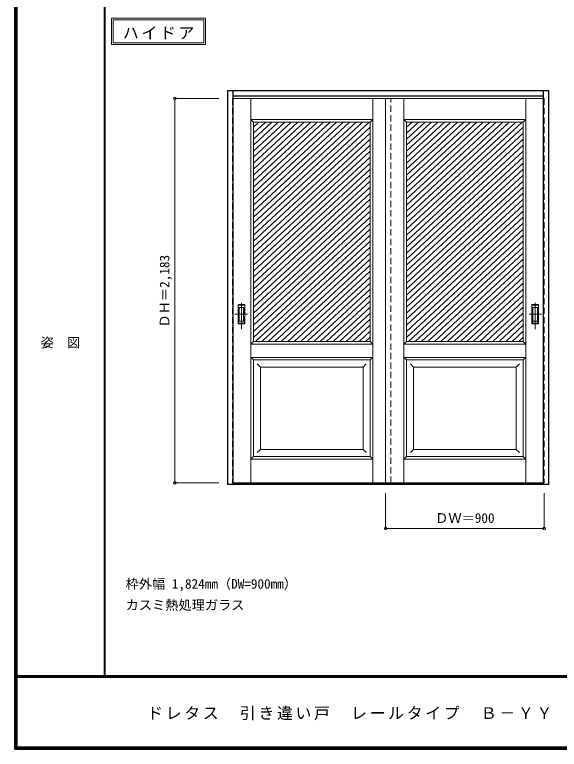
# Model space of a CAD drawing. Units: millimetres, scale not verified. Extents: x -6000 to 5700, y -4307 to 4175.
# Drawn here: x -6000 to -2907, y -4205 to -36 of the extents above; entities that cross this region are included whole.
import ezdxf
from ezdxf.enums import TextEntityAlignment as Align

# ---------------------------------------------------------------- set-up
doc = ezdxf.new("R2010")
doc.units = ezdxf.units.MM
doc.header["$LTSCALE"] = 30
doc.header["$PDMODE"] = 32
doc.header["$PDSIZE"] = 15
doc.linetypes.add('CHAIN1', pattern=[8, 5, -1, 1, -1])
doc.linetypes.add('DASHED1', pattern=[1.8, 1.2, -0.6])
for name, color, linetype, lineweight in [('0-2_扉', 7, 'Continuous', 18), ('0-4_枠', 3, 'Continuous', 25), ('0-6_引手', 7, 'Continuous', 18), ('0-A_文字', 7, 'Continuous', 18), ('0-B_寸法', 7, 'Continuous', 9), ('0-C_ハッチ', 4, 'Continuous', 9), ('F-1_枠', 6, 'Continuous', 40), ('F-A_文字', 7, 'Continuous', 18)]:
    doc.layers.add(name, color=color, linetype=linetype, lineweight=lineweight)
doc.styles.add('ＭＳ ゴシック', font='')
doc.styles.get('ＭＳ ゴシック').set_extended_font_data('MS Gothic')

msp = doc.modelspace()

# ---------------------------------------------------------------- linework, layer by layer
at = {"layer": '0-2_扉', "color": 4, "linetype": 'DASHED1', "lineweight": 9}
for p, q in [((-4763, -510.25), (-4763, -2693.25)), ((-4760, -510.25), (-4763, -510.25)), ((-3893, -510.25), (-3893, -514.25)), ((-3863, -2693.25), (-3863, -510.25)), ((-3863, -510.25), (-3863, -514.25)), ((-2996, -510.25), (-2993, -510.25)), ((-2993, -510.25), (-2993, -2693.25)), ((-4763, -2693.25), (-4760, -2693.25)), ((-2993, -2693.25), (-2996, -2693.25))]:
    msp.add_line(p, q, dxfattribs=at)
at = {"layer": '0-2_扉'}
for p, q in [((-3863, -510.25), (-4760, -510.25)), ((-4659.5, -2693.25), (-4659.5, -510.25)), ((-3966.5, -2693.25), (-3966.5, -510.25)), ((-3893, -510.25), (-3893, -2693.25)), ((-3893, -510.25), (-2996, -510.25)), ((-3789.5, -2693.25), (-3789.5, -510.25)), ((-3096.5, -2693.25), (-3096.5, -510.25)), ((-3981.5, -645.25), (-4644.5, -645.25)), ((-4644.5, -1890.25), (-4644.5, -645.25)), ((-3966.5, -630.25), (-3981.5, -645.25)), ((-3981.5, -1890.25), (-3981.5, -645.25)), ((-3789.5, -630.25), (-3774.5, -645.25)), ((-3774.5, -645.25), (-3111.5, -645.25)), ((-3774.5, -1890.25), (-3774.5, -645.25)), ((-3111.5, -1890.25), (-3111.5, -645.25)), ((-3981.69, -828.25), (-3981.5, -828.25)), ((-3774.31, -828.25), (-3774.5, -828.25)), ((-4644.5, -1890.25), (-3981.5, -1890.25)), ((-3966.5, -1905.25), (-3981.5, -1890.25)), ((-3789.5, -1905.25), (-3774.5, -1890.25)), ((-3111.5, -1890.25), (-3774.5, -1890.25)), ((-3966.5, -1980.25), (-4659.5, -1980.25)), ((-4644.5, -1995.25), (-4659.5, -1980.25)), ((-4644.5, -2543.25), (-4644.5, -1995.25)), ((-3981.5, -1995.25), (-4644.5, -1995.25)), ((-3966.5, -1980.25), (-3981.5, -1995.25)), ((-3981.5, -2543.25), (-3981.5, -1995.25)), ((-3789.5, -1980.25), (-3774.5, -1995.25)), ((-3789.5, -1980.25), (-3096.5, -1980.25)), ((-3774.5, -1995.25), (-3111.5, -1995.25)), ((-3774.5, -2543.25), (-3774.5, -1995.25)), ((-3111.5, -1995.25), (-3096.5, -1980.25)), ((-3111.5, -2543.25), (-3111.5, -1995.25)), ((-4604.5, -2035.25), (-4622.18, -2017.57)), ((-4604.5, -2035.25), (-4021.46, -2035.25)), ((-4604.5, -2035.25), (-4604.5, -2503.25)), ((-4021.5, -2035.25), (-4003.82, -2017.57)), ((-4021.46, -2503.25), (-4021.46, -2035.25)), ((-3734.5, -2035.25), (-3752.18, -2017.57)), ((-3151.5, -2035.25), (-3734.54, -2035.25)), ((-3734.54, -2503.25), (-3734.54, -2035.25)), ((-3151.5, -2035.25), (-3133.82, -2017.57)), ((-3151.5, -2035.25), (-3151.5, -2503.25)), ((-4604.5, -2503.25), (-4622.18, -2520.93)), ((-4604.5, -2503.25), (-4021.46, -2503.25)), ((-4021.46, -2503.25), (-4021.46, -2501.82)), ((-4021.46, -2503.25), (-4003.79, -2520.93)), ((-3981.5, -2543.25), (-3966.5, -2558.25)), ((-3774.5, -2543.25), (-3789.5, -2558.25)), ((-3734.54, -2503.25), (-3752.21, -2520.93)), ((-3734.54, -2503.25), (-3734.54, -2501.82)), ((-3151.5, -2503.25), (-3734.54, -2503.25)), ((-3151.5, -2503.25), (-3133.82, -2520.93)), ((-3966.5, -2558.25), (-4659.5, -2558.25)), ((-3789.5, -2558.25), (-3096.5, -2558.25)), ((-3863, -2693.25), (-4760, -2693.25)), ((-3893, -2693.25), (-2996, -2693.25))]:
    msp.add_line(p, q, dxfattribs=at)
for points in [[(-3966.5, -630.25), (-4659.5, -630.25), (-4644.5, -645.25)], [(-3789.5, -630.25), (-3096.5, -630.25), (-3111.5, -645.25)], [(-4644.5, -1890.25), (-4659.5, -1905.25), (-3966.5, -1905.25)], [(-3111.5, -1890.25), (-3096.5, -1905.25), (-3789.5, -1905.25)], [(-3981.5, -2543.25), (-4644.5, -2543.25), (-4659.5, -2558.25)], [(-3774.5, -2543.25), (-3111.5, -2543.25), (-3096.5, -2558.25)]]:
    msp.add_lwpolyline(points, dxfattribs=at)
at = {"layer": '0-4_枠'}
for p, q in [((-4790, -2701.25), (-4790, -466.25)), ((-4790, -466.25), (-2966, -466.25)), ((-4760, -2701.25), (-4760, -466.25)), ((-4760, -496.25), (-2996, -496.25)), ((-2996, -2692.71), (-2996, -466.25)), ((-2966, -2701.25), (-2966, -466.25)), ((-4760, -2701.25), (-4790, -2701.25)), ((-2996, -2698.25), (-4760, -2698.25)), ((-2996, -2701.25), (-4760, -2701.25)), ((-2996, -2701.25), (-2996, -2693.05)), ((-2966, -2701.25), (-2996, -2701.25))]:
    msp.add_line(p, q, dxfattribs=at)
at = {"layer": '0-6_引手', "linetype": 'CHAIN1'}
for p, q in [((-4712, -1820.98), (-4712, -1650.13)), ((-3044, -1820.98), (-3044, -1650.13)), ((-4750.07, -1735.75), (-4677.56, -1735.75)), ((-3005.93, -1735.75), (-3078.44, -1735.75))]:
    msp.add_line(p, q, dxfattribs=at)
at = {"layer": '0-6_引手'}
for p, q in [((-4731, -1680.75), (-4693, -1680.75)), ((-4731, -1790.75), (-4731, -1680.75)), ((-4724.5, -1696.75), (-4699.5, -1696.75)), ((-4724.5, -1774.75), (-4724.5, -1696.75)), ((-4699.5, -1774.75), (-4699.5, -1696.75)), ((-4693, -1790.75), (-4693, -1680.75)), ((-3025, -1680.75), (-3063, -1680.75)), ((-3063, -1790.75), (-3063, -1680.75)), ((-3031.5, -1696.75), (-3056.5, -1696.75)), ((-3056.5, -1774.75), (-3056.5, -1696.75)), ((-3031.5, -1774.75), (-3031.5, -1696.75)), ((-3025, -1790.75), (-3025, -1680.75)), ((-4731, -1790.75), (-4693, -1790.75)), ((-4724.5, -1774.75), (-4699.5, -1774.75)), ((-3025, -1790.75), (-3063, -1790.75)), ((-3031.5, -1774.75), (-3056.5, -1774.75))]:
    msp.add_line(p, q, dxfattribs=at)
at = {"layer": '0-6_引手', "linetype": 'DASHED1'}
for p, q in [((-4696, -1786.75), (-4696, -1684.75)), ((-3060, -1786.75), (-3060, -1684.75)), ((-4728, -1786.75), (-4696, -1786.75)), ((-3028, -1786.75), (-3060, -1786.75))]:
    msp.add_line(p, q, dxfattribs=at)
for points in [[(-4728, -1786.75), (-4728, -1684.75), (-4696, -1684.75)], [(-3028, -1786.75), (-3028, -1684.75), (-3060, -1684.75)]]:
    msp.add_lwpolyline(points, dxfattribs=at)
at = {"layer": '0-A_文字'}
for p, q in [((-5450, -55.5), (-5450, -205.5)), ((-5440, -65.5), (-4925.67, -65.5)), ((-4925.67, -65.5), (-4925.67, -195.5)), ((-5450, -205.5), (-4915.67, -205.5))]:
    msp.add_line(p, q, dxfattribs=at)
for points in [[(-5450, -55.5), (-4915.67, -55.5), (-4915.67, -205.5)], [(-5440, -65.5), (-5440, -195.5), (-4925.67, -195.5)]]:
    msp.add_lwpolyline(points, dxfattribs=at)
at = {"layer": '0-B_寸法', "color": 4}
for p, q in [((-5090, -510.25), (-4840, -510.25)), ((-5090, -510.25), (-5090, -2693.25)), ((-5090, -2693.25), (-4840, -2693.25)), ((-3893, -2951.25), (-3893, -2751.25))]:
    msp.add_line(p, q, dxfattribs=at)
msp.add_lwpolyline([(-3893, -2951.25), (-2993, -2951.25), (-2993, -2751.25)], dxfattribs=at)
at = {"layer": '0-B_寸法'}
for p in [(-5090, -510.25), (-5090, -2693.25), (-3893, -2951.25), (-2993, -2951.25)]:
    msp.add_point(p, dxfattribs=at)
at = {"layer": '0-C_ハッチ'}
for p, q in [((-4576.36, -645.25), (-4644.5, -708.35)), ((-4539.56, -645.25), (-4644.5, -742.42)), ((-4502.76, -645.25), (-4644.5, -776.49)), ((-4465.97, -645.25), (-4644.5, -810.56)), ((-4613.15, -645.25), (-4644.5, -674.28)), ((-4429.17, -645.25), (-4644.5, -844.63)), ((-4392.37, -645.25), (-4644.5, -878.7)), ((-4355.58, -645.25), (-4644.5, -912.77)), ((-4318.78, -645.25), (-4644.5, -946.84)), ((-4281.98, -645.25), (-4644.5, -980.92)), ((-4245.18, -645.25), (-4644.5, -1014.99)), ((-4208.39, -645.25), (-4644.5, -1049.06)), ((-4171.59, -645.25), (-4644.5, -1083.13)), ((-4134.79, -645.25), (-4644.5, -1117.2)), ((-3987.61, -645.25), (-4644.5, -1253.48)), ((-4098, -645.25), (-4644.5, -1151.27)), ((-4061.2, -645.25), (-4644.5, -1185.34)), ((-4024.4, -645.25), (-4644.5, -1219.41)), ((-3706.36, -645.25), (-3774.5, -708.35)), ((-3669.56, -645.25), (-3774.5, -742.42)), ((-3632.76, -645.25), (-3774.5, -776.49)), ((-3595.97, -645.25), (-3774.5, -810.56)), ((-3743.15, -645.25), (-3774.5, -674.28)), ((-3559.17, -645.25), (-3774.5, -844.63)), ((-3522.37, -645.25), (-3774.5, -878.7)), ((-3485.58, -645.25), (-3774.5, -912.77)), ((-3448.78, -645.25), (-3774.5, -946.84)), ((-3411.98, -645.25), (-3774.5, -980.92)), ((-3375.18, -645.25), (-3774.5, -1014.99)), ((-3338.39, -645.25), (-3774.5, -1049.06)), ((-3301.59, -645.25), (-3774.5, -1083.13)), ((-3264.79, -645.25), (-3774.5, -1117.2)), ((-3117.61, -645.25), (-3774.5, -1253.48)), ((-3228, -645.25), (-3774.5, -1151.27)), ((-3191.2, -645.25), (-3774.5, -1185.34)), ((-3154.4, -645.25), (-3774.5, -1219.41)), ((-3981.5, -673.67), (-4644.5, -1287.55)), ((-3981.5, -707.74), (-4644.5, -1321.63)), ((-3111.5, -673.67), (-3774.5, -1287.55)), ((-3111.5, -707.74), (-3774.5, -1321.63)), ((-3981.5, -741.81), (-4644.5, -1355.7)), ((-3111.5, -741.81), (-3774.5, -1355.7)), ((-3981.5, -775.88), (-4644.5, -1389.77)), ((-3111.5, -775.88), (-3774.5, -1389.77)), ((-3981.5, -809.95), (-4644.5, -1423.84)), ((-3111.5, -809.95), (-3774.5, -1423.84)), ((-3981.5, -844.02), (-4644.5, -1457.91)), ((-3111.5, -844.02), (-3774.5, -1457.91)), ((-3981.5, -878.09), (-4644.5, -1491.98)), ((-3981.5, -912.16), (-4644.5, -1526.05)), ((-3111.5, -878.09), (-3774.5, -1491.98)), ((-3111.5, -912.16), (-3774.5, -1526.05)), ((-3981.5, -946.23), (-4644.5, -1560.12)), ((-3111.5, -946.23), (-3774.5, -1560.12)), ((-3981.5, -980.31), (-4644.5, -1594.19)), ((-3111.5, -980.31), (-3774.5, -1594.19)), ((-3981.5, -1014.38), (-4644.5, -1628.27)), ((-3111.5, -1014.38), (-3774.5, -1628.27)), ((-3981.5, -1048.45), (-4644.5, -1662.34)), ((-3981.5, -1082.52), (-4644.5, -1696.41)), ((-3111.5, -1048.45), (-3774.5, -1662.34)), ((-3111.5, -1082.52), (-3774.5, -1696.41)), ((-3981.5, -1116.59), (-4644.5, -1730.48)), ((-3111.5, -1116.59), (-3774.5, -1730.48)), ((-3981.5, -1150.66), (-4644.5, -1764.55)), ((-3111.5, -1150.66), (-3774.5, -1764.55)), ((-3981.5, -1184.73), (-4644.5, -1798.62)), ((-3111.5, -1184.73), (-3774.5, -1798.62)), ((-3981.5, -1218.8), (-4644.5, -1832.69)), ((-3111.5, -1218.8), (-3774.5, -1832.69)), ((-3981.5, -1252.87), (-4644.5, -1866.76)), ((-3981.5, -1286.94), (-4633.07, -1890.25)), ((-3111.5, -1252.87), (-3774.5, -1866.76)), ((-3111.5, -1286.94), (-3763.07, -1890.25)), ((-3981.5, -1321.02), (-4596.27, -1890.25)), ((-3111.5, -1321.02), (-3726.27, -1890.25)), ((-3981.5, -1355.09), (-4559.48, -1890.25)), ((-3111.5, -1355.09), (-3689.48, -1890.25)), ((-3981.5, -1389.16), (-4522.68, -1890.25)), ((-3111.5, -1389.16), (-3652.68, -1890.25)), ((-3981.5, -1423.23), (-4485.88, -1890.25)), ((-3981.5, -1457.3), (-4449.09, -1890.25)), ((-3111.5, -1423.23), (-3615.88, -1890.25)), ((-3111.5, -1457.3), (-3579.09, -1890.25)), ((-3981.5, -1491.37), (-4412.29, -1890.25)), ((-3111.5, -1491.37), (-3542.29, -1890.25)), ((-3981.5, -1525.44), (-4375.49, -1890.25)), ((-3111.5, -1525.44), (-3505.49, -1890.25)), ((-3981.5, -1559.51), (-4338.7, -1890.25)), ((-3111.5, -1559.51), (-3468.7, -1890.25)), ((-3981.5, -1593.58), (-4301.9, -1890.25)), ((-3111.5, -1593.58), (-3431.9, -1890.25)), ((-3981.5, -1627.66), (-4265.1, -1890.25)), ((-3981.5, -1661.73), (-4228.31, -1890.25)), ((-3111.5, -1627.66), (-3395.1, -1890.25)), ((-3111.5, -1661.73), (-3358.31, -1890.25)), ((-3981.5, -1695.8), (-4191.51, -1890.25)), ((-3111.5, -1695.8), (-3321.51, -1890.25)), ((-3981.5, -1729.87), (-4154.71, -1890.25)), ((-3111.5, -1729.87), (-3284.71, -1890.25)), ((-3981.5, -1763.94), (-4117.92, -1890.25)), ((-3111.5, -1763.94), (-3247.92, -1890.25)), ((-3981.5, -1798.01), (-4081.12, -1890.25)), ((-3981.5, -1832.08), (-4044.32, -1890.25)), ((-3111.5, -1798.01), (-3211.12, -1890.25)), ((-3111.5, -1832.08), (-3174.32, -1890.25)), ((-3981.5, -1866.15), (-4007.53, -1890.25)), ((-3111.5, -1866.15), (-3137.53, -1890.25))]:
    msp.add_line(p, q, dxfattribs=at)
at = {"layer": 'F-1_枠'}
for p, q in [((-6000, 4175), (-6000, -4205)), ((-5995, 4175), (-5995, -4205)), ((-5990, 4175), (-5990, -4205)), ((-5490, 4175), (-5490, -3790)), ((5700, -3790), (-6000, -3790)), ((5700, -3795), (-6000, -3795)), ((5700, -4195), (-6000, -4195)), ((5700, -4200), (-6000, -4200)), ((5700, -4205), (-6000, -4205))]:
    msp.add_line(p, q, dxfattribs=at)

# ---------------------------------------------------------------- texts
at = {"layer": '0-A_文字', "style": 'ＭＳ ゴシック'}
for s, p in [('枠外幅 1,824mm（DW=900mm）', (-5370, -3310)), ('カスミ熱処理ガラス', (-5370, -3430))]:
    msp.add_text(s, height=54.99, dxfattribs=at).set_placement(p, align=Align.BOTTOM_LEFT)
at = {"layer": '0-A_文字', "insert": (-5385.34, -175.5), "char_height": 65.98, "attachment_point": 7, "style": 'ＭＳ ゴシック'}
msp.add_mtext('\\T1.17;ハイドア', dxfattribs=at)
at = {"layer": '0-B_寸法', "style": 'ＭＳ ゴシック'}
msp.add_text('ＤＨ＝2,183', height=54.99, rotation=90, dxfattribs=at).set_placement((-5105, -1811), align=Align.BOTTOM_LEFT)
msp.add_text('ＤＷ＝900', height=54.99, dxfattribs=at).set_placement((-3611.75, -2936.25), align=Align.BOTTOM_LEFT)
at = {"layer": 'F-A_文字', "style": 'ＭＳ ゴシック'}
msp.add_text('姿\u3000図', height=54.99, dxfattribs=at).set_placement((-5852.5, -1940.25), align=Align.BOTTOM_LEFT)
at = {"layer": 'F-A_文字', "insert": (-5247.55, -4040), "char_height": 65.98, "attachment_point": 7, "style": 'ＭＳ ゴシック'}
msp.add_mtext('\\T1.17;ドレタス\u3000引き違い戸\u3000レールタイプ\u3000Ｂ－ＹＹ', dxfattribs=at)

doc.saveas('drawing.dxf')
